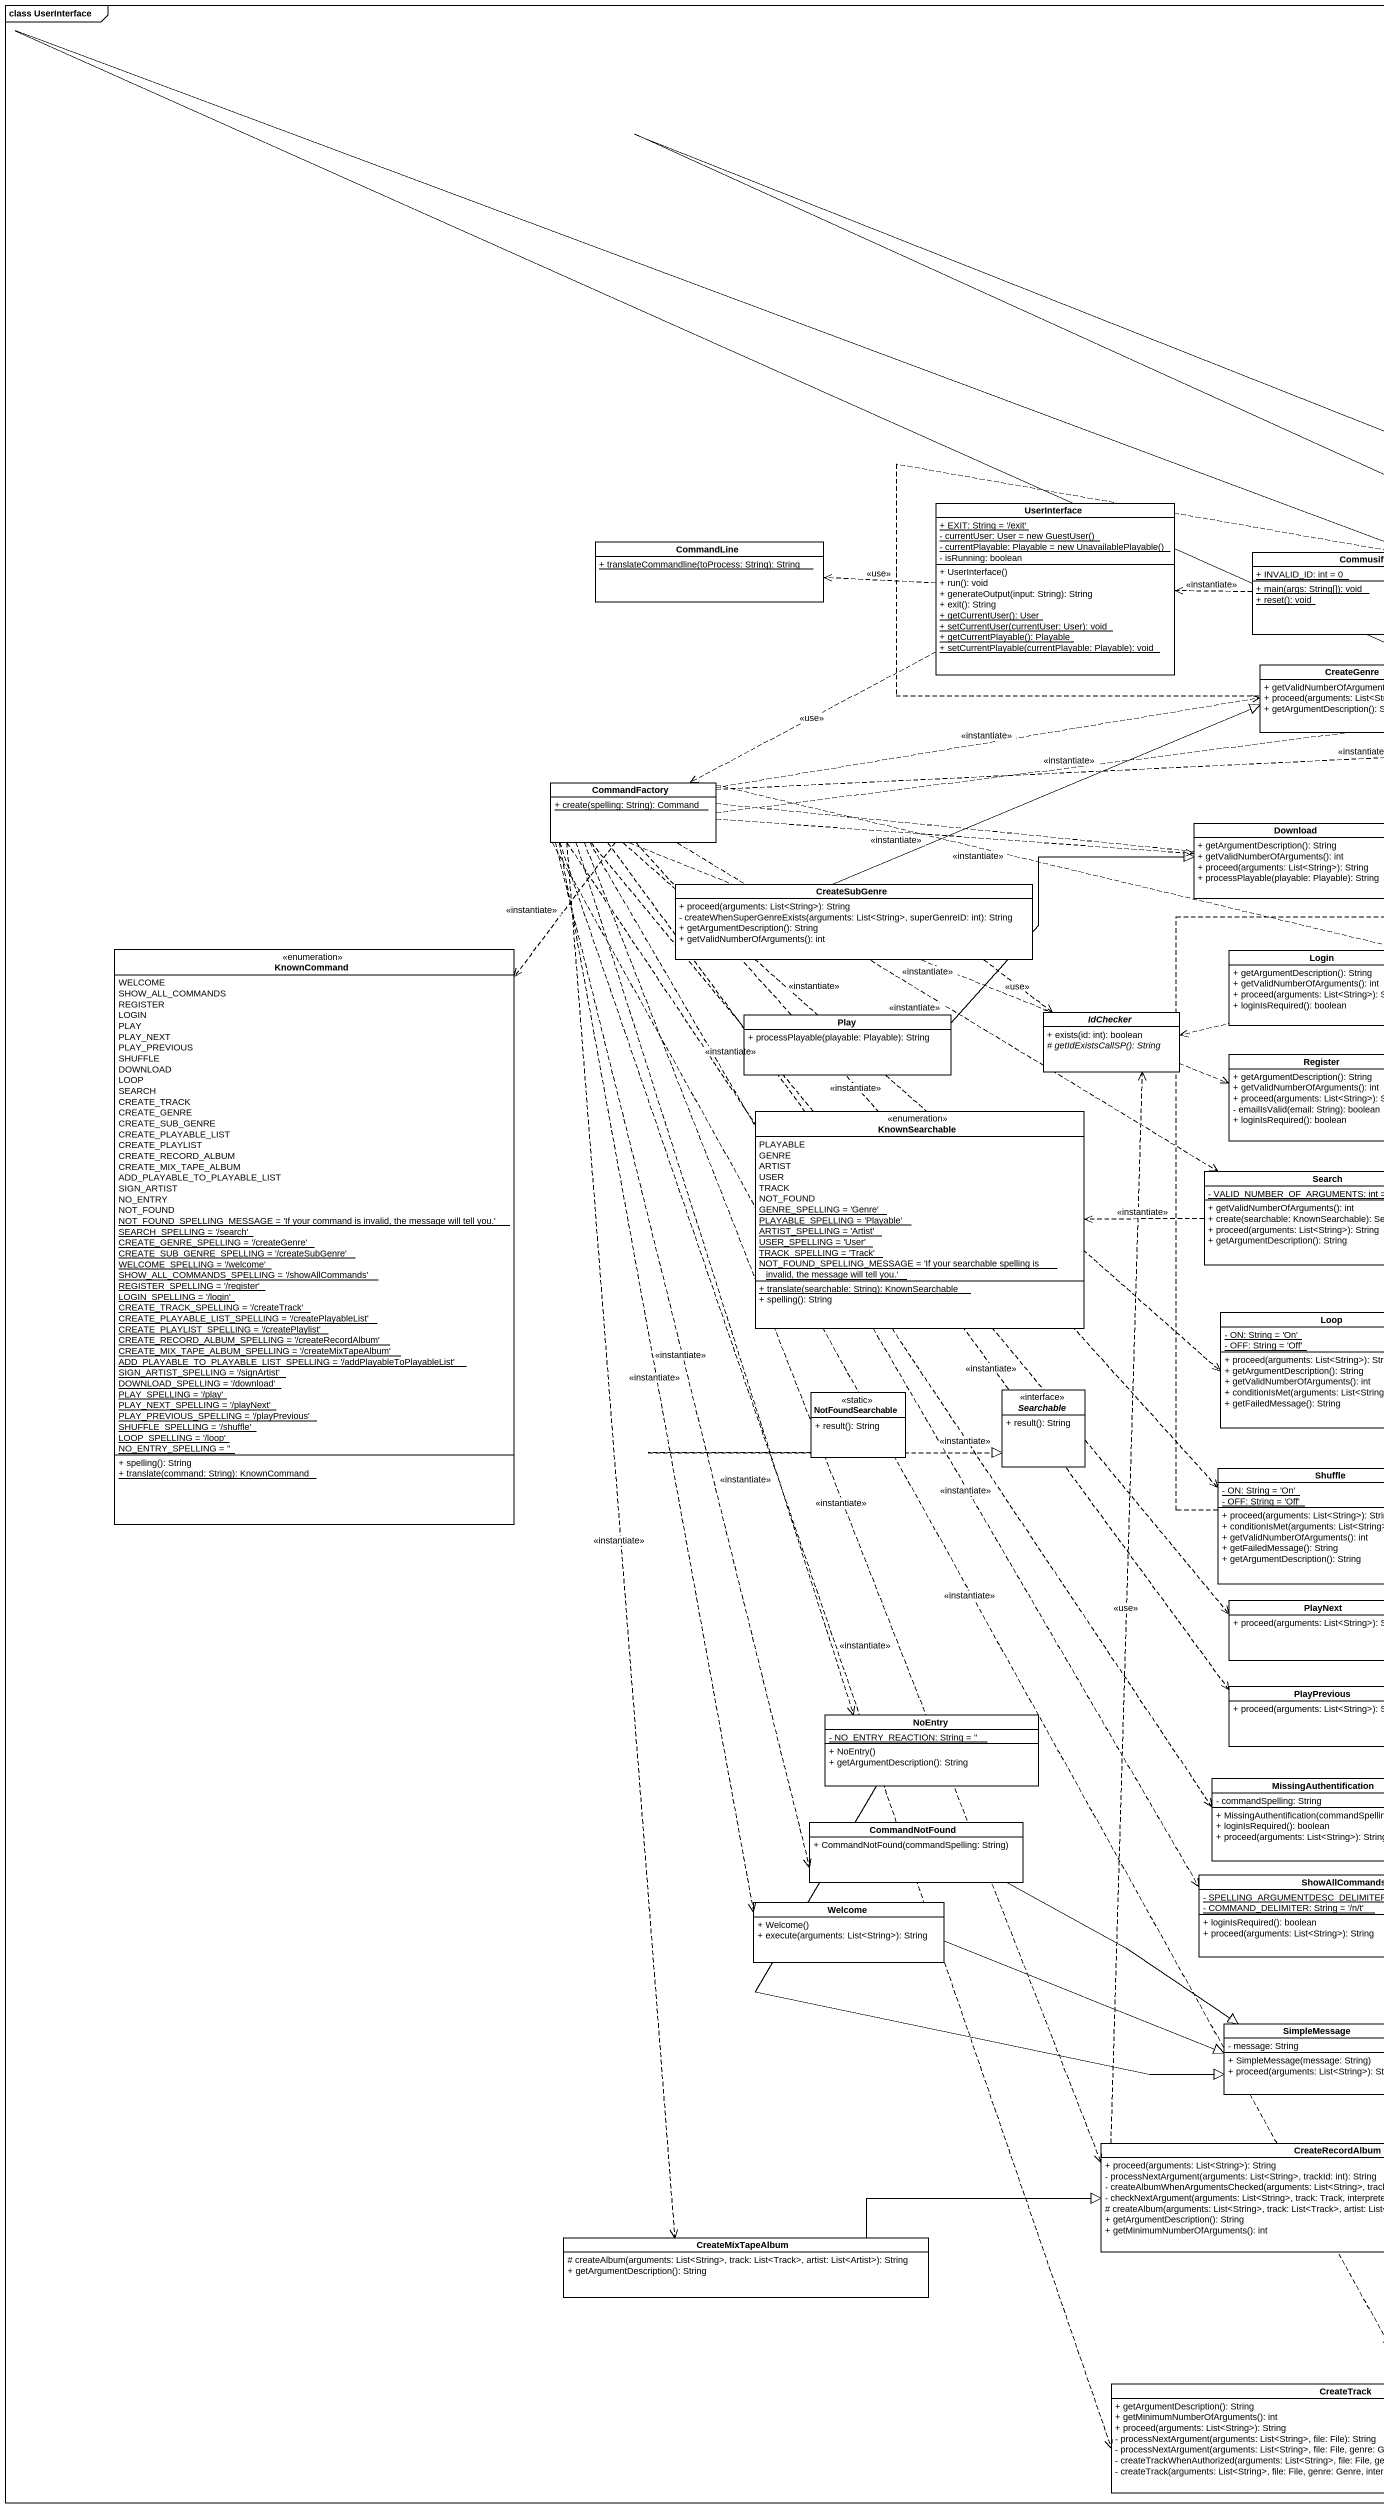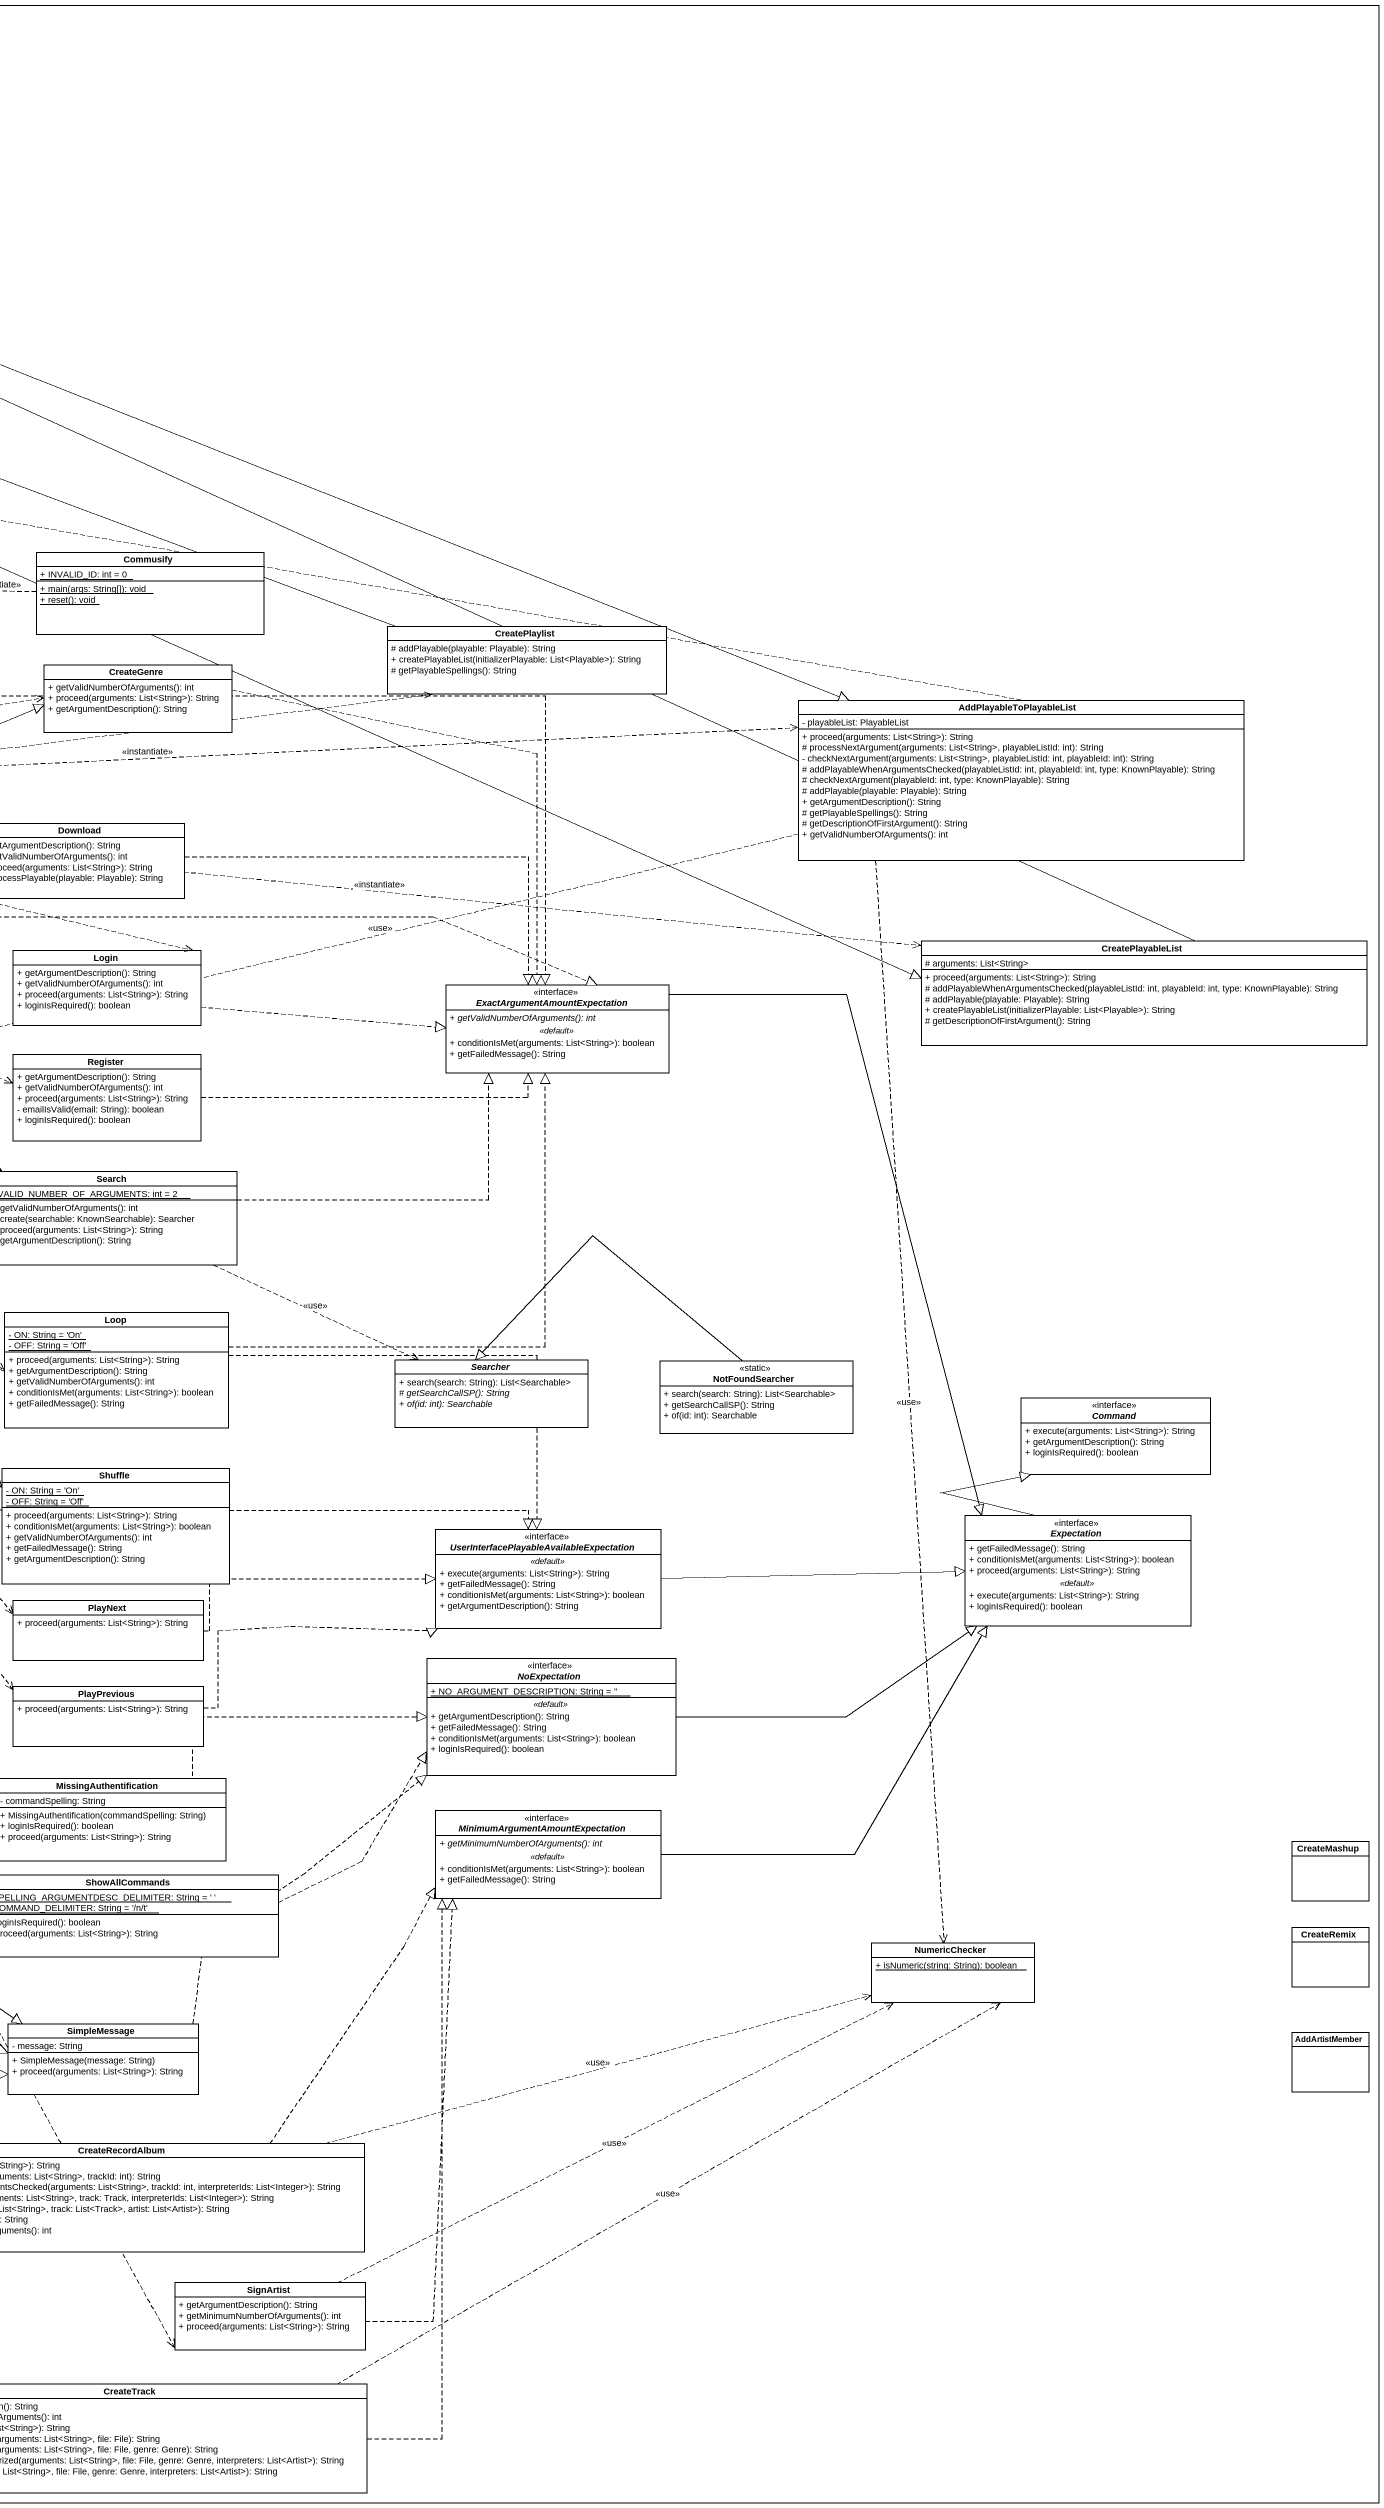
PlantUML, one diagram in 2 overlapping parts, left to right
@startuml
mainframe class UserInterface
hide circle
hide empty members
skinparam classAttributeIconSize 0
class UserInterface {
  {static} + EXIT: String = '/exit'
  {static} {field} - currentUser: User = new GuestUser()
  {static} {field} - currentPlayable: Playable = new UnavailablePlayable()
  - isRunning: boolean
  + UserInterface()
  + run(): void
  + generateOutput(input: String): String
  + exit(): String
  {static} + getCurrentUser(): User
  {static} + setCurrentUser(currentUser: User): void
  {static} + getCurrentPlayable(): Playable
  {static} + setCurrentPlayable(currentPlayable: Playable): void
}
class CommandLine {
  {static} + translateCommandline(toProcess: String): String
}
class Commusify {
  {static} + INVALID_ID: int = 0
  {static} + main(args: String[]): void
  {static} + reset(): void
}
class CreatePlaylist {
  # addPlayable(playable: Playable): String
  + createPlayableList(initializerPlayable: List<Playable>): String
  # getPlayableSpellings(): String
}
class CreateGenre {
  + getValidNumberOfArguments(): int
  + proceed(arguments: List<String>): String
  + getArgumentDescription(): String
}
class AddPlayableToPlayableList {
  - playableList: PlayableList
  + proceed(arguments: List<String>): String
  # processNextArgument(arguments: List<String>, playableListId: int): String
  - checkNextArgument(arguments: List<String>, playableListId: int, playableId: int): String
  # addPlayableWhenArgumentsChecked(playableListId: int, playableId: int, type: KnownPlayable): String
  # checkNextArgument(playableId: int, type: KnownPlayable): String
  # addPlayable(playable: Playable): String
  + getArgumentDescription(): String
  # getPlayableSpellings(): String
  # getDescriptionOfFirstArgument(): String
  + getValidNumberOfArguments(): int
}
class CommandFactory {
  {static} + create(spelling: String): Command
}
class Download {
  + getArgumentDescription(): String
  + getValidNumberOfArguments(): int
  + proceed(arguments: List<String>): String
  + processPlayable(playable: Playable): String
}
class CreateSubGenre {
  + proceed(arguments: List<String>): String
  - createWhenSuperGenreExists(arguments: List<String>, superGenreID: int): String
  + getArgumentDescription(): String
  + getValidNumberOfArguments(): int
}
enum KnownCommand {
  WELCOME
  SHOW_ALL_COMMANDS
  REGISTER
  LOGIN
  PLAY
  PLAY_NEXT
  PLAY_PREVIOUS
  SHUFFLE
  DOWNLOAD
  LOOP
  SEARCH
  CREATE_TRACK
  CREATE_GENRE
  CREATE_SUB_GENRE
  CREATE_PLAYABLE_LIST
  CREATE_PLAYLIST
  CREATE_RECORD_ALBUM
  CREATE_MIX_TAPE_ALBUM
  ADD_PLAYABLE_TO_PLAYABLE_LIST
  SIGN_ARTIST
  NO_ENTRY
  NOT_FOUND
  {static} NOT_FOUND_SPELLING_MESSAGE = 'If your command is invalid, the message will tell you.'
  {static} SEARCH_SPELLING = '/search'
  {static} CREATE_GENRE_SPELLING = '/createGenre'
  {static} CREATE_SUB_GENRE_SPELLING = '/createSubGenre'
  {static} WELCOME_SPELLING = '/welcome'
  {static} SHOW_ALL_COMMANDS_SPELLING = '/showAllCommands'
  {static} REGISTER_SPELLING = '/register'
  {static} LOGIN_SPELLING = '/login'
  {static} CREATE_TRACK_SPELLING = '/createTrack'
  {static} CREATE_PLAYABLE_LIST_SPELLING = '/createPlayableList'
  {static} CREATE_PLAYLIST_SPELLING = '/createPlaylist'
  {static} CREATE_RECORD_ALBUM_SPELLING = '/createRecordAlbum'
  {static} CREATE_MIX_TAPE_ALBUM_SPELLING = '/createMixTapeAlbum'
  {static} ADD_PLAYABLE_TO_PLAYABLE_LIST_SPELLING = '/addPlayableToPlayableList'
  {static} SIGN_ARTIST_SPELLING = '/signArtist'
  {static} DOWNLOAD_SPELLING = '/download'
  {static} PLAY_SPELLING = '/play'
  {static} PLAY_NEXT_SPELLING = '/playNext'
  {static} PLAY_PREVIOUS_SPELLING = '/playPrevious'
  {static} SHUFFLE_SPELLING = '/shuffle'
  {static} LOOP_SPELLING = '/loop'
  {static} NO_ENTRY_SPELLING = ''
  + spelling(): String
  {static} + translate(command: String): KnownCommand
}
class Login {
  + getArgumentDescription(): String
  + getValidNumberOfArguments(): int
  + proceed(arguments: List<String>): String
  + loginIsRequired(): boolean
}
class CreatePlayableList {
  # arguments: List<String>
  + proceed(arguments: List<String>): String
  # addPlayableWhenArgumentsChecked(playableListId: int, playableId: int, type: KnownPlayable): String
  # addPlayable(playable: Playable): String
  + createPlayableList(initializerPlayable: List<Playable>): String
  # getDescriptionOfFirstArgument(): String
}
interface "ExactArgumentAmountExpectation" as ExactArgumentAmountExpectati <<interface>> {
  {abstract} + getValidNumberOfArguments(): int
  .. <<default>> ..
  + conditionIsMet(arguments: List<String>): boolean
  + getFailedMessage(): String
}
class Play {
  + processPlayable(playable: Playable): String
}
abstract class IdChecker {
  + exists(id: int): boolean
  {abstract} # getIdExistsCallSP(): String
}
class Register {
  + getArgumentDescription(): String
  + getValidNumberOfArguments(): int
  + proceed(arguments: List<String>): String
  - emailIsValid(email: String): boolean
  + loginIsRequired(): boolean
}
enum KnownSearchable {
  PLAYABLE
  GENRE
  ARTIST
  USER
  TRACK
  NOT_FOUND
  {static} GENRE_SPELLING = 'Genre'
  {static} PLAYABLE_SPELLING = 'Playable'
  {static} ARTIST_SPELLING = 'Artist'
  {static} USER_SPELLING = 'User'
  {static} TRACK_SPELLING = 'Track'
  {static} NOT_FOUND_SPELLING_MESSAGE = 'If your searchable spelling is invalid, the message will tell you.'
  {static} + translate(searchable: String): KnownSearchable
  + spelling(): String
}
class Search {
  {static} - VALID_NUMBER_OF_ARGUMENTS: int = 2
  + getValidNumberOfArguments(): int
  + create(searchable: KnownSearchable): Searcher
  + proceed(arguments: List<String>): String
  + getArgumentDescription(): String
}
class "Loop" as Loop_ {
  {static} - ON: String = 'On'
  {static} - OFF: String = 'Off'
  + proceed(arguments: List<String>): String
  + getArgumentDescription(): String
  + getValidNumberOfArguments(): int
  + conditionIsMet(arguments: List<String>): boolean
  + getFailedMessage(): String
}
abstract class Searcher {
  + search(search: String): List<Searchable>
  {abstract} # getSearchCallSP(): String
  {abstract} + of(id: int): Searchable
}
class NotFoundSearcher <<static>> {
  + search(search: String): List<Searchable>
  + getSearchCallSP(): String
  + of(id: int): Searchable
}
class NotFoundSearchable <<static>> {
  + result(): String
}
interface Searchable <<interface>> {
  + result(): String
}
interface Command <<interface>> {
  + execute(arguments: List<String>): String
  + getArgumentDescription(): String
  + loginIsRequired(): boolean
}
class Shuffle {
  {static} - ON: String = 'On'
  {static} - OFF: String = 'Off'
  + proceed(arguments: List<String>): String
  + conditionIsMet(arguments: List<String>): boolean
  + getValidNumberOfArguments(): int
  + getFailedMessage(): String
  + getArgumentDescription(): String
}
interface "UserInterfacePlayableAvailableExpectation" as UserInterfacePlayableAvailab <<interface>> {
  .. <<default>> ..
  + execute(arguments: List<String>): String
  + getFailedMessage(): String
  + conditionIsMet(arguments: List<String>): boolean
  + getArgumentDescription(): String
}
interface Expectation <<interface>> {
  + getFailedMessage(): String
  + conditionIsMet(arguments: List<String>): boolean
  + proceed(arguments: List<String>): String
  .. <<default>> ..
  + execute(arguments: List<String>): String
  + loginIsRequired(): boolean
}
class PlayNext {
  + proceed(arguments: List<String>): String
}
interface NoExpectation <<interface>> {
  {static} + NO_ARGUMENT_DESCRIPTION: String = ''
  .. <<default>> ..
  + getArgumentDescription(): String
  + getFailedMessage(): String
  + conditionIsMet(arguments: List<String>): boolean
  + loginIsRequired(): boolean
}
class PlayPrevious {
  + proceed(arguments: List<String>): String
}
class NoEntry {
  {static} - NO_ENTRY_REACTION: String = ''
  + NoEntry()
  + getArgumentDescription(): String
}
class MissingAuthentification {
  - commandSpelling: String
  + MissingAuthentification(commandSpelling: String)
  + loginIsRequired(): boolean
  + proceed(arguments: List<String>): String
}
interface "MinimumArgumentAmountExpectation" as MinimumArgumentAmountExpecta <<interface>> {
  {abstract} + getMinimumNumberOfArguments(): int
  .. <<default>> ..
  + conditionIsMet(arguments: List<String>): boolean
  + getFailedMessage(): String
}
class CommandNotFound {
  + CommandNotFound(commandSpelling: String)
}
class CreateMashup
class ShowAllCommands {
  {static} - SPELLING_ARGUMENTDESC_DELIMITER: String = ' '
  {static} - COMMAND_DELIMITER: String = '/n/t'
  + loginIsRequired(): boolean
  + proceed(arguments: List<String>): String
}
class Welcome {
  + Welcome()
  + execute(arguments: List<String>): String
}
class CreateRemix
class NumericChecker {
  {static} + isNumeric(string: String): boolean
}
class SimpleMessage {
  - message: String
  + SimpleMessage(message: String)
  + proceed(arguments: List<String>): String
}
class AddArtistMember
class CreateRecordAlbum {
  + proceed(arguments: List<String>): String
  - processNextArgument(arguments: List<String>, trackId: int): String
  - createAlbumWhenArgumentsChecked(arguments: List<String>, trackId: int, interpreterIds: List<Integer>): String
  - checkNextArgument(arguments: List<String>, track: Track, interpreterIds: List<Integer>): String
  # createAlbum(arguments: List<String>, track: List<Track>, artist: List<Artist>): String
  + getArgumentDescription(): String
  + getMinimumNumberOfArguments(): int
}
class CreateMixTapeAlbum {
  # createAlbum(arguments: List<String>, track: List<Track>, artist: List<Artist>): String
  + getArgumentDescription(): String
}
class SignArtist {
  + getArgumentDescription(): String
  + getMinimumNumberOfArguments(): int
  + proceed(arguments: List<String>): String
}
class CreateTrack {
  + getArgumentDescription(): String
  + getMinimumNumberOfArguments(): int
  + proceed(arguments: List<String>): String
  - processNextArgument(arguments: List<String>, file: File): String
  - processNextArgument(arguments: List<String>, file: File, genre: Genre): String
  - createTrackWhenAuthorized(arguments: List<String>, file: File, genre: Genre, interpreters: List<Artist>): String
  - createTrack(arguments: List<String>, file: File, genre: Genre, interpreters: List<Artist>): String
}
UserInterface .left.> CommandLine : <<use>>
UserInterface .left.> CommandFactory : <<use>>
Commusify .left.> UserInterface : <<instantiate>>
CreatePlaylist -right-|> CreatePlayableList
CreateGenre ..|> ExactArgumentAmountExpectati
AddPlayableToPlayableList .left.|> ExactArgumentAmountExpectati
AddPlayableToPlayableList .left.> IdChecker : <<use>>
AddPlayableToPlayableList ..> NumericChecker : <<use>>
CommandFactory .right.> CreatePlaylist : <<instantiate>>
CommandFactory .right.> CreateGenre : <<instantiate>>
CommandFactory .right.> AddPlayableToPlayableList : <<instantiate>>
CommandFactory .right.> Download : <<instantiate>>
CommandFactory ..> KnownCommand : <<instantiate>>
CommandFactory .right.> Login : <<instantiate>>
CommandFactory .right.> CreatePlayableList : <<instantiate>>
CommandFactory .right.> Register : <<instantiate>>
CommandFactory .right.> Search : <<instantiate>>
CommandFactory ..> Loop_ : <<instantiate>>
CommandFactory ..> Shuffle : <<instantiate>>
CommandFactory ..> PlayNext : <<instantiate>>
CommandFactory ..> PlayPrevious : <<instantiate>>
CommandFactory ..> NoEntry : <<instantiate>>
CommandFactory ..> MissingAuthentification : <<instantiate>>
CommandFactory ..> CommandNotFound : <<instantiate>>
CommandFactory ..> ShowAllCommands : <<instantiate>>
CommandFactory ..> Welcome : <<instantiate>>
CommandFactory ..> CreateRecordAlbum : <<instantiate>>
CommandFactory ..> CreateMixTapeAlbum : <<instantiate>>
CommandFactory ..> SignArtist : <<instantiate>>
CommandFactory ..> CreateTrack : <<instantiate>>
Download .right.|> ExactArgumentAmountExpectati
CreateSubGenre -right-|> CreateGenre
CreateSubGenre .right.> IdChecker : <<use>>
Login .right.|> ExactArgumentAmountExpectati
CreatePlayableList -up-|> AddPlayableToPlayableList
ExactArgumentAmountExpectati --|> Expectation
Play -right-|> Download
Register .right.|> ExactArgumentAmountExpectati
Search .right.|> ExactArgumentAmountExpectati
Search .left.> KnownSearchable : <<instantiate>>
Search .right.> Searcher : <<use>>
Loop_ .up.|> ExactArgumentAmountExpectati
Loop_ .right.|> UserInterfacePlayableAvailab
NotFoundSearcher -left-|> Searcher
NotFoundSearchable .right.|> Searchable
Shuffle .up.|> ExactArgumentAmountExpectati
Shuffle .right.|> UserInterfacePlayableAvailab
UserInterfacePlayableAvailab -right-|> Expectation
Expectation -up-|> Command
PlayNext .right.|> UserInterfacePlayableAvailab
NoExpectation -right-|> Expectation
PlayPrevious .right.|> UserInterfacePlayableAvailab
NoEntry --|> SimpleMessage
MissingAuthentification .right.|> NoExpectation
MinimumArgumentAmountExpecta -right-|> Expectation
CommandNotFound -right-|> SimpleMessage
ShowAllCommands .right.|> NoExpectation
Welcome -right-|> SimpleMessage
SimpleMessage .up.|> NoExpectation
CreateRecordAlbum .up.> IdChecker : <<use>>
CreateRecordAlbum .up.|> MinimumArgumentAmountExpecta
CreateRecordAlbum .right.> NumericChecker : <<use>>
CreateMixTapeAlbum -right-|> CreateRecordAlbum
SignArtist .up.|> MinimumArgumentAmountExpecta
SignArtist .right.> NumericChecker : <<use>>
CreateTrack .up.|> MinimumArgumentAmountExpecta
CreateTrack .right.> NumericChecker : <<use>>
@enduml
